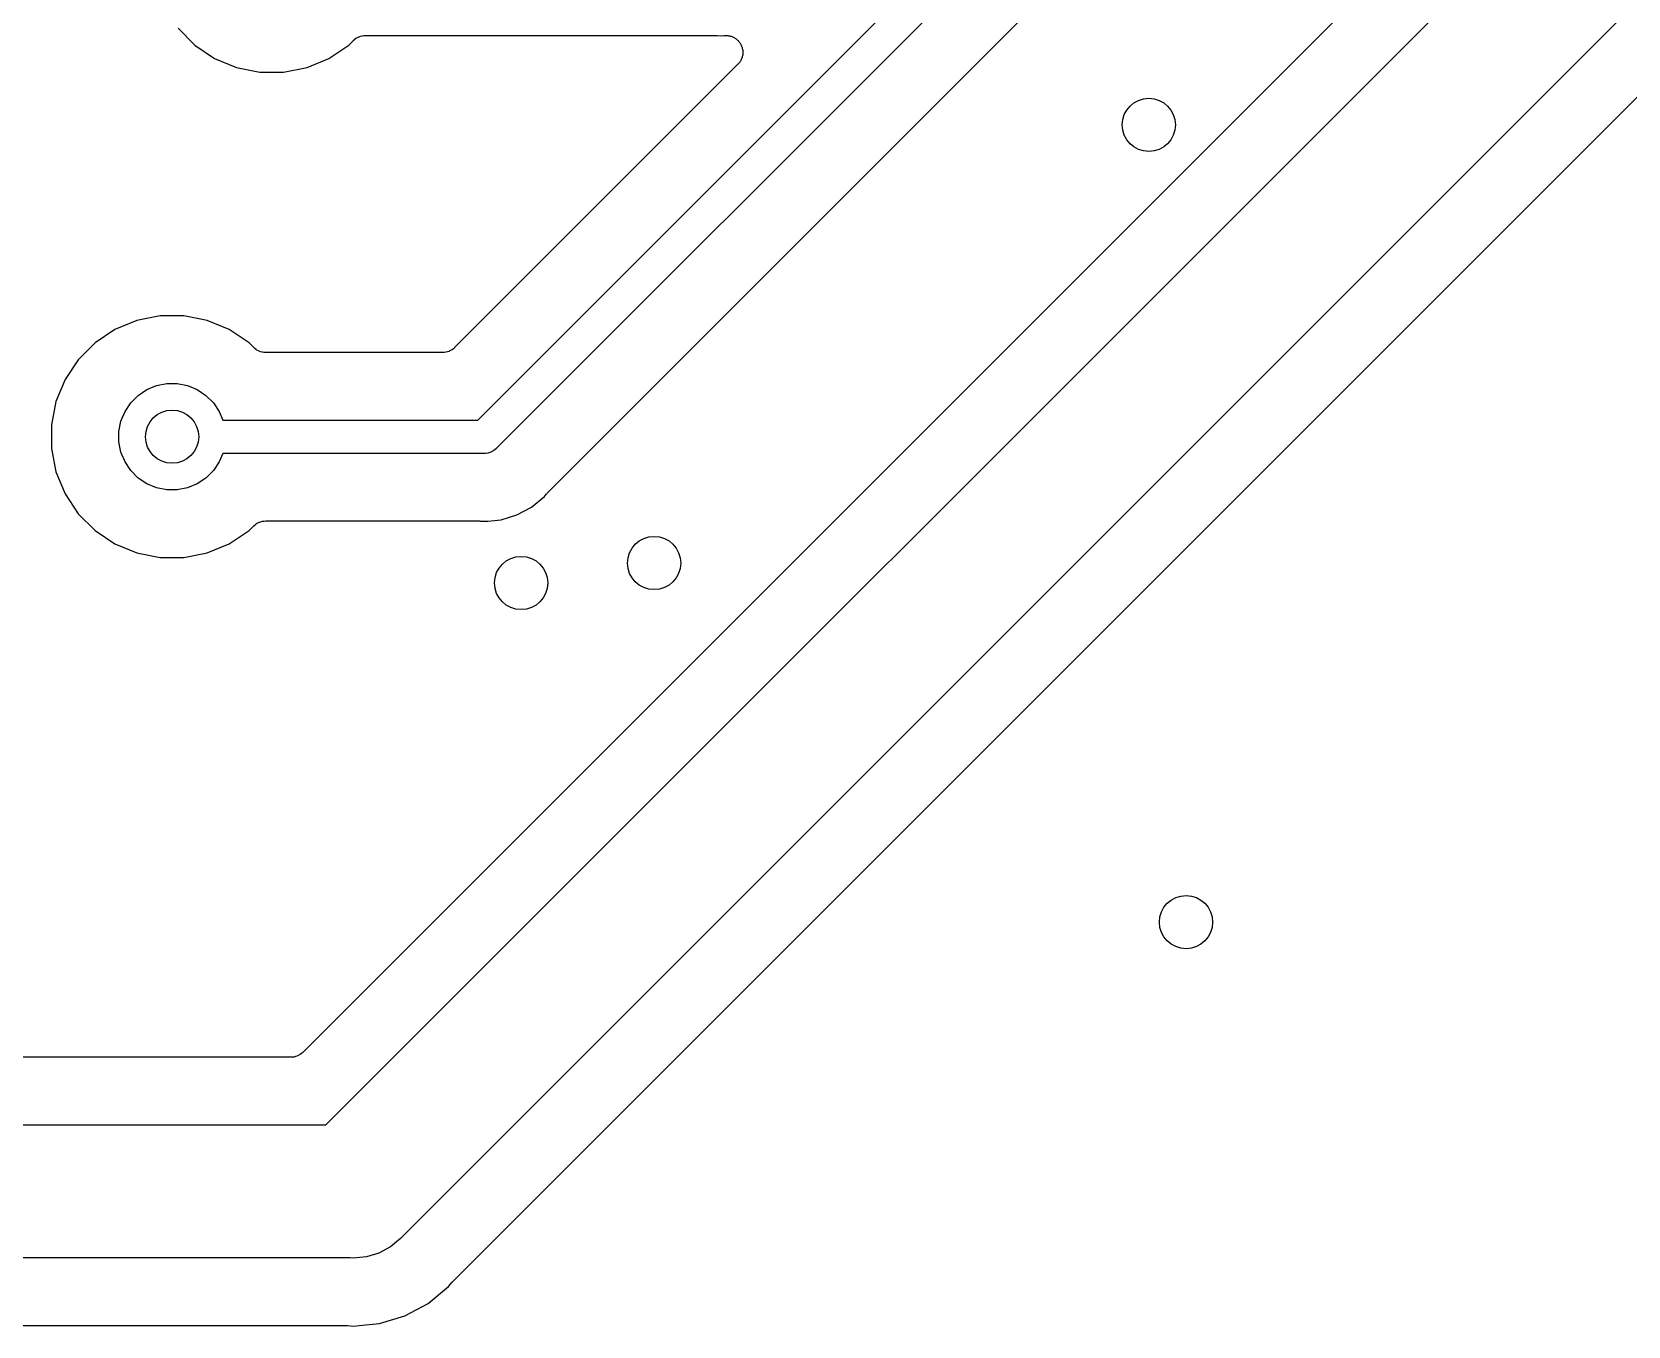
# Model space of a CAD drawing. Extents: x 103 to 213, y -152 to -90.
# Drawn here: x 154.67 to 166.67, y -134.96 to -125.23 of the extents above; entities that cross this region are included whole.
import ezdxf

# ---------------------------------------------------------------- set-up
doc = ezdxf.new("R2010")
doc.units = 0
doc.layers.add('BLACK', color=7, linetype='CONTINUOUS')

msp = doc.modelspace()

# ---------------------------------------------------------------- linework, layer by layer
at = {"layer": 'BLACK', "linetype": 'CONTINUOUS'}
for p, q in [((156.881, -133.45), (174.49, -115.841)), ((175.326, -116.419), (157.459, -134.286)), ((158.695, -133.768), (175.663, -116.8)), ((170.747, -118.865), (156.708, -132.905)), ((158.023, -128.15), (162.925, -123.248)), ((163.134, -123.393), (158.168, -128.359)), ((158.549, -128.696), (163.471, -123.774)), ((155.77, -125.204), (155.896, -125.33)), ((157.054, -125.33), (157.089, -125.295)), ((157.089, -125.295), (157.09, -125.294)), ((157.089, -125.295), (157.089, -125.295)), ((157.089, -125.295), (157.089, -125.295)), ((157.089, -125.295), (157.089, -125.295)), ((157.09, -125.294), (157.099, -125.287)), ((157.099, -125.287), (157.108, -125.279)), ((157.108, -125.279), (157.109, -125.279)), ((157.109, -125.279), (157.11, -125.278)), ((157.11, -125.278), (157.12, -125.273)), ((157.12, -125.273), (157.13, -125.268)), ((157.13, -125.268), (157.131, -125.267)), ((157.131, -125.267), (157.132, -125.267)), ((157.132, -125.267), (157.143, -125.264)), ((157.143, -125.264), (157.154, -125.26)), ((157.154, -125.26), (157.155, -125.26)), ((157.155, -125.26), (157.167, -125.259)), ((157.155, -125.26), (157.155, -125.26)), ((157.167, -125.259), (157.179, -125.258)), ((157.179, -125.258), (159.813, -125.258)), ((159.813, -125.258), (159.814, -125.258)), ((159.814, -125.258), (159.82, -125.259)), ((159.82, -125.259), (159.825, -125.259)), ((159.825, -125.259), (159.85, -125.261)), ((159.85, -125.261), (159.875, -125.259)), ((159.875, -125.259), (159.878, -125.258)), ((159.875, -125.259), (159.875, -125.259)), ((159.878, -125.258), (159.88, -125.258)), ((159.88, -125.258), (159.885, -125.258)), ((159.885, -125.258), (159.887, -125.258)), ((159.887, -125.258), (159.887, -125.258)), ((159.887, -125.258), (159.888, -125.258)), ((159.888, -125.258), (159.892, -125.258)), ((159.892, -125.258), (159.898, -125.258)), ((159.898, -125.258), (159.905, -125.258)), ((159.905, -125.258), (159.91, -125.26)), ((159.91, -125.26), (159.916, -125.26)), ((159.916, -125.26), (159.923, -125.262)), ((159.923, -125.262), (159.929, -125.264)), ((159.929, -125.264), (159.934, -125.266)), ((159.934, -125.266), (159.94, -125.268)), ((159.94, -125.268), (159.946, -125.271)), ((159.946, -125.271), (159.952, -125.273)), ((159.952, -125.273), (159.957, -125.277)), ((159.957, -125.277), (159.962, -125.28)), ((159.962, -125.28), (159.967, -125.284)), ((159.967, -125.284), (159.972, -125.287)), ((159.972, -125.287), (159.976, -125.292)), ((159.976, -125.292), (159.981, -125.296)), ((159.981, -125.296), (159.985, -125.3)), ((159.985, -125.3), (159.989, -125.305)), ((159.989, -125.305), (159.993, -125.31)), ((159.993, -125.31), (159.997, -125.315)), ((155.896, -125.33), (156.045, -125.43)), ((156.045, -125.43), (156.21, -125.498)), ((156.74, -125.498), (156.905, -125.43)), ((156.905, -125.43), (157.054, -125.33)), ((159.997, -125.315), (160, -125.32)), ((160, -125.32), (160.003, -125.326)), ((160.003, -125.326), (160.005, -125.331)), ((160.005, -125.331), (160.008, -125.337)), ((160.008, -125.337), (160.01, -125.343)), ((160.01, -125.428), (160.008, -125.433)), ((160.01, -125.343), (160.012, -125.349)), ((160.012, -125.422), (160.01, -125.428)), ((160.012, -125.349), (160.013, -125.355)), ((160.013, -125.416), (160.012, -125.422)), ((160.013, -125.355), (160.015, -125.36)), ((160.015, -125.41), (160.013, -125.416)), ((160.015, -125.36), (160.016, -125.367)), ((160.016, -125.404), (160.015, -125.41)), ((160.016, -125.367), (160.017, -125.373)), ((160.017, -125.398), (160.016, -125.404)), ((160.017, -125.373), (160.017, -125.379)), ((160.017, -125.379), (160.018, -125.385)), ((160.018, -125.385), (160.017, -125.392)), ((160.017, -125.392), (160.017, -125.398)), ((156.21, -125.498), (156.386, -125.533)), ((156.386, -125.533), (156.564, -125.533)), ((156.564, -125.533), (156.74, -125.498)), ((159.98, -125.474), (157.85, -127.605)), ((159.984, -125.47), (159.98, -125.474)), ((159.988, -125.466), (159.984, -125.47)), ((159.992, -125.46), (159.988, -125.466)), ((159.996, -125.455), (159.992, -125.46)), ((159.999, -125.45), (159.996, -125.455)), ((160.002, -125.445), (159.999, -125.45)), ((160.005, -125.439), (160.002, -125.445)), ((160.008, -125.433), (160.005, -125.439)), ((155.295, -127.47), (155.146, -127.57)), ((155.46, -127.402), (155.295, -127.47)), ((155.636, -127.367), (155.46, -127.402)), ((155.814, -127.367), (155.636, -127.367)), ((155.99, -127.402), (155.814, -127.367)), ((156.155, -127.47), (155.99, -127.402)), ((156.304, -127.57), (156.155, -127.47)), ((155.146, -127.57), (155.02, -127.696)), ((156.339, -127.605), (156.304, -127.57)), ((155.02, -127.696), (154.92, -127.845)), ((156.348, -127.612), (156.339, -127.605)), ((156.357, -127.62), (156.348, -127.612)), ((156.358, -127.62), (156.357, -127.62)), ((156.358, -127.621), (156.358, -127.62)), ((156.368, -127.626), (156.358, -127.621)), ((156.379, -127.632), (156.368, -127.626)), ((156.38, -127.632), (156.379, -127.632)), ((156.379, -127.632), (156.379, -127.632)), ((156.391, -127.636), (156.38, -127.632)), ((156.402, -127.639), (156.391, -127.636)), ((156.403, -127.639), (156.402, -127.639)), ((156.404, -127.639), (156.403, -127.639)), ((156.415, -127.641), (156.404, -127.639)), ((156.427, -127.642), (156.415, -127.641)), ((156.428, -127.642), (156.427, -127.642)), ((156.429, -127.642), (156.428, -127.642)), ((156.428, -127.642), (156.428, -127.642)), ((156.428, -127.642), (156.428, -127.642)), ((157.76, -127.642), (156.429, -127.642)), ((157.772, -127.641), (157.76, -127.642)), ((157.784, -127.64), (157.772, -127.641)), ((157.785, -127.64), (157.784, -127.64)), ((157.784, -127.64), (157.784, -127.64)), ((157.796, -127.636), (157.785, -127.64)), ((157.807, -127.633), (157.796, -127.636)), ((157.808, -127.633), (157.807, -127.633)), ((157.809, -127.632), (157.808, -127.633)), ((157.819, -127.627), (157.809, -127.632)), ((157.829, -127.622), (157.819, -127.627)), ((157.83, -127.621), (157.829, -127.622)), ((157.84, -127.613), (157.83, -127.621)), ((157.83, -127.621), (157.83, -127.621)), ((157.849, -127.606), (157.84, -127.613)), ((157.85, -127.605), (157.849, -127.606)), ((157.85, -127.605), (157.85, -127.605)), ((157.85, -127.605), (157.85, -127.605)), ((157.85, -127.605), (157.85, -127.605)), ((154.92, -127.845), (154.852, -128.01)), ((155.47, -127.964), (155.536, -127.921)), ((155.536, -127.921), (155.608, -127.89)), ((155.608, -127.89), (155.686, -127.875)), ((155.686, -127.875), (155.764, -127.875)), ((155.764, -127.875), (155.842, -127.89)), ((155.842, -127.89), (155.914, -127.921)), ((155.914, -127.921), (155.98, -127.964)), ((154.852, -128.01), (154.817, -128.186)), ((155.371, -128.086), (155.414, -128.02)), ((155.414, -128.02), (155.47, -127.964)), ((155.98, -127.964), (156.036, -128.02)), ((156.036, -128.02), (156.079, -128.086)), ((154.817, -128.186), (154.817, -128.364)), ((155.325, -128.236), (155.34, -128.158)), ((155.34, -128.158), (155.371, -128.086)), ((156.079, -128.086), (156.106, -128.15)), ((156.106, -128.15), (158.023, -128.15)), ((155.325, -128.314), (155.325, -128.236)), ((154.817, -128.364), (154.852, -128.54)), ((155.34, -128.392), (155.325, -128.314)), ((155.371, -128.464), (155.34, -128.392)), ((156.106, -128.4), (156.079, -128.464)), ((158.069, -128.4), (156.106, -128.4)), ((158.075, -128.401), (158.069, -128.4)), ((158.081, -128.4), (158.075, -128.401)), ((158.1, -128.398), (158.081, -128.4)), ((158.081, -128.4), (158.081, -128.4)), ((158.123, -128.391), (158.1, -128.398)), ((158.145, -128.379), (158.123, -128.391)), ((158.164, -128.364), (158.145, -128.379)), ((158.168, -128.359), (158.164, -128.364)), ((154.852, -128.54), (154.92, -128.705)), ((155.414, -128.53), (155.371, -128.464)), ((155.47, -128.586), (155.414, -128.53)), ((156.036, -128.53), (155.98, -128.586)), ((156.079, -128.464), (156.036, -128.53)), ((155.536, -128.629), (155.47, -128.586)), ((155.608, -128.66), (155.536, -128.629)), ((155.686, -128.675), (155.608, -128.66)), ((155.842, -128.66), (155.764, -128.675)), ((155.914, -128.629), (155.842, -128.66)), ((155.98, -128.586), (155.914, -128.629)), ((154.92, -128.705), (155.02, -128.854)), ((155.764, -128.675), (155.686, -128.675)), ((158.428, -128.804), (158.525, -128.725)), ((158.525, -128.725), (158.541, -128.705)), ((158.541, -128.705), (158.542, -128.704)), ((158.542, -128.704), (158.546, -128.7)), ((158.546, -128.7), (158.549, -128.696)), ((155.02, -128.854), (155.146, -128.98)), ((156.393, -128.914), (156.404, -128.91)), ((156.404, -128.91), (156.405, -128.91)), ((156.405, -128.91), (156.417, -128.909)), ((156.405, -128.91), (156.405, -128.91)), ((156.417, -128.909), (156.429, -128.908)), ((156.429, -128.908), (158.038, -128.908)), ((158.038, -128.908), (158.039, -128.908)), ((158.039, -128.908), (158.045, -128.909)), ((158.045, -128.909), (158.05, -128.909)), ((158.05, -128.909), (158.075, -128.911)), ((158.075, -128.911), (158.1, -128.909)), ((158.1, -128.909), (158.199, -128.899)), ((158.1, -128.909), (158.1, -128.909)), ((158.199, -128.899), (158.318, -128.863)), ((158.318, -128.863), (158.428, -128.804)), ((155.146, -128.98), (155.295, -129.08)), ((156.155, -129.08), (156.304, -128.98)), ((156.304, -128.98), (156.339, -128.945)), ((156.339, -128.945), (156.34, -128.944)), ((156.339, -128.945), (156.339, -128.945)), ((156.339, -128.945), (156.339, -128.945)), ((156.339, -128.945), (156.339, -128.945)), ((156.34, -128.944), (156.349, -128.937)), ((156.349, -128.937), (156.358, -128.929)), ((156.358, -128.929), (156.359, -128.929)), ((156.359, -128.929), (156.36, -128.928)), ((156.36, -128.928), (156.37, -128.923)), ((156.37, -128.923), (156.38, -128.918)), ((156.38, -128.918), (156.381, -128.917)), ((156.381, -128.917), (156.382, -128.917)), ((156.382, -128.917), (156.393, -128.914)), ((155.295, -129.08), (155.46, -129.148)), ((155.46, -129.148), (155.636, -129.183)), ((155.814, -129.183), (155.99, -129.148)), ((155.99, -129.148), (156.155, -129.08)), ((155.636, -129.183), (155.814, -129.183)), ((156.618, -132.942), (146.608, -132.942)), ((156.63, -132.941), (156.618, -132.942)), ((156.641, -132.94), (156.63, -132.941)), ((156.642, -132.94), (156.641, -132.94)), ((156.643, -132.94), (156.642, -132.94)), ((156.654, -132.936), (156.643, -132.94)), ((156.665, -132.933), (156.654, -132.936)), ((156.666, -132.933), (156.665, -132.933)), ((156.677, -132.927), (156.666, -132.932)), ((156.666, -132.932), (156.666, -132.933)), ((156.687, -132.922), (156.677, -132.927)), ((156.688, -132.921), (156.687, -132.922)), ((156.697, -132.913), (156.688, -132.921)), ((156.688, -132.921), (156.688, -132.921)), ((156.706, -132.906), (156.697, -132.913)), ((156.707, -132.905), (156.706, -132.906)), ((156.708, -132.905), (156.707, -132.905)), ((156.707, -132.905), (156.707, -132.905)), ((156.707, -132.905), (156.707, -132.905)), ((144.505, -133.45), (156.881, -133.45)), ((157.84, -134.623), (158.695, -133.768)), ((158.695, -133.768), (158.695, -133.768)), ((157.443, -134.305), (157.367, -134.368)), ((157.459, -134.286), (157.443, -134.305)), ((157.28, -134.414), (157.186, -134.443)), ((157.367, -134.368), (157.28, -134.414)), ((157.063, -134.45), (144.505, -134.45)), ((157.088, -134.452), (157.063, -134.45)), ((157.113, -134.45), (157.088, -134.452)), ((157.186, -134.443), (157.113, -134.45)), ((157.651, -134.792), (157.804, -134.666)), ((157.804, -134.666), (157.832, -134.633)), ((157.832, -134.633), (157.833, -134.631)), ((157.833, -134.631), (157.837, -134.627)), ((157.837, -134.627), (157.84, -134.623)), ((157.476, -134.886), (157.651, -134.792)), ((157.286, -134.943), (157.476, -134.886)), ((144.48, -134.958), (157.032, -134.958)), ((157.032, -134.958), (157.034, -134.958)), ((157.034, -134.958), (157.039, -134.959)), ((157.039, -134.959), (157.045, -134.959)), ((157.045, -134.959), (157.088, -134.963)), ((157.088, -134.963), (157.131, -134.959)), ((157.131, -134.959), (157.286, -134.943)), ((157.131, -134.959), (157.131, -134.959))]:
    msp.add_line(p, q, dxfattribs=at)
at = {"layer": 'BLACK'}
for centre in [(163.07, -125.93), (155.725, -128.275), (159.35, -129.225), (158.35, -129.375), (163.35, -131.925)]:
    msp.add_circle(centre, 0.2, dxfattribs=at)

doc.saveas('drawing.dxf')
